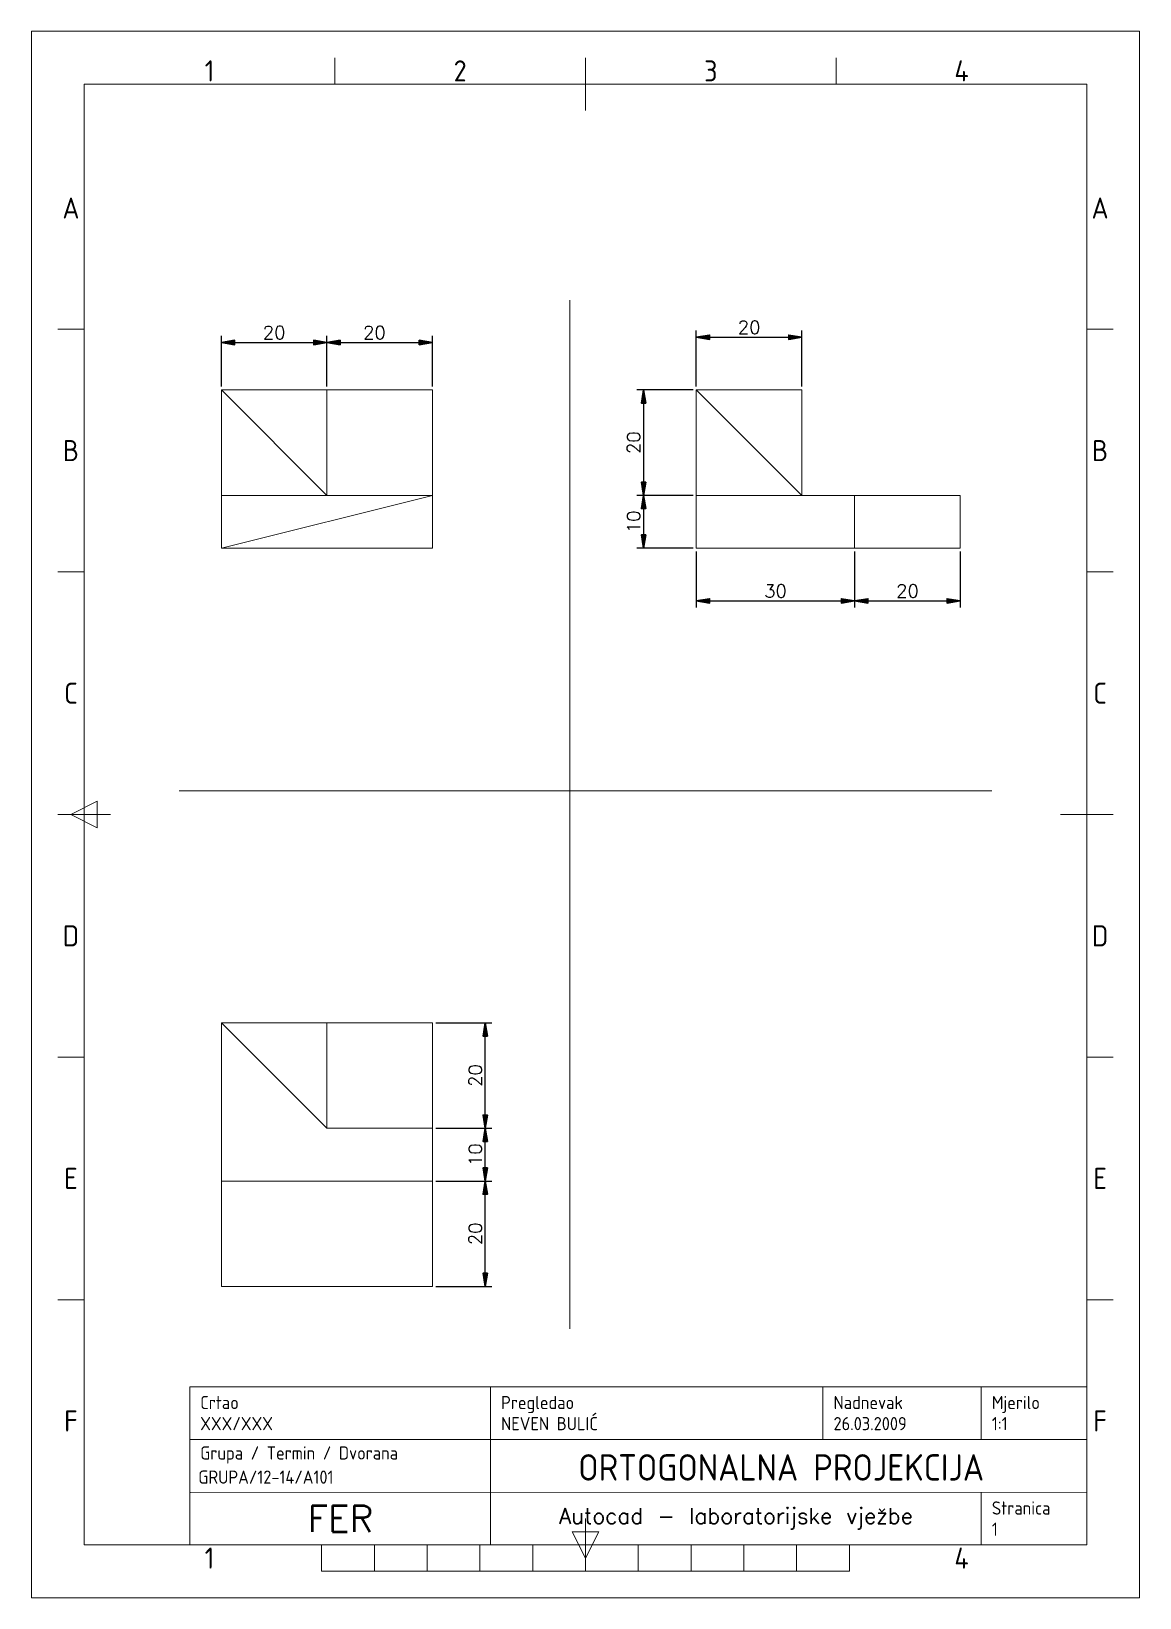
# Paper-space layout 'Ortogonalna projekcija' of a CAD drawing. Header units: inches, sheet in millimetres. Extents: x 0 to 210, y 0 to 297.
# The model-space entities are those that its viewports show. They can reach past a viewport. Long polylines and large blocks are cut down to what shows.
import ezdxf
from ezdxf.enums import TextEntityAlignment as Align

# ---------------------------------------------------------------- set-up
doc = ezdxf.new("R2010")
doc.units = ezdxf.units.IN
doc.header["$MEASUREMENT"] = 0
doc.linetypes.add('HIDDENX2', pattern=[0.75, 0.5, -0.25])
doc.layers.get('0').update_dxf_attribs({"lineweight": 0})
doc.layers.get('Defpoints').update_dxf_attribs({"lineweight": 0})
for name, color, linetype, lineweight in [('FRAME 050', 7, 'Continuous', 0), ('FRAME 070', 7, 'Continuous', 0), ('FRAME 200', 8, 'Continuous', 0), ('Nevidljive', 250, 'HIDDENX2', 30), ('Pomocne', 3, 'Continuous', 15), ('TEKST SASTAVNICE', 7, 'Continuous', 0), ('Vidljive', 250, 'Continuous', 30), ('Viewport', 7, 'Continuous', 0)]:
    doc.layers.add(name, color=color, linetype=linetype, lineweight=lineweight)
doc.styles.add('ISO Proportional', font='')
doc.styles.get("Standard").update_dxf_attribs({"font": ''})
doc.styles.get('ISO Proportional').set_extended_font_data('isocp.shx')
doc.styles.get('Standard').set_extended_font_data('txt.shx')
doc.dimstyles.new('ISO-25', dxfattribs={"dimtxt": 2.5, "dimasz": 2.5, "dimexe": 1.25, "dimexo": 0.625, "dimtad": 1, "dimdec": 0, "dimzin": 0, "dimdsep": 46, "dimtxsty": 'Standard', "dimblk": 'VDDIM_DEFAULT', "dimcen": 0.09, "dimadec": 0, "dimazin": 0, "dimtfac": 1, "dimtdec": 0, "dimtix": 1, "dimtmove": 0, "dimatfit": 3, "dimfxl": 1, "dimtolj": 1, "dimtzin": 0, "dimarcsym": 0})

# ---------------------------------------------------------------- blocks, each defined once
blk = doc.blocks.new('ISO_A4_FER_AutoCAD.dwg')
at = {"layer": 'FRAME 050'}
for p, q in [((57.5, 287), (57.5, 292)), ((105, 282), (105, 292)), ((152.5, 287), (152.5, 292)), ((10, 240.5), (5, 240.5)), ((205, 240.5), (200, 240.5)), ((10, 194.5), (5, 194.5)), ((205, 194.5), (200, 194.5)), ((7.5, 148.5), (12.5, 151)), ((12.5, 151), (12.5, 146)), ((5, 148.5), (15, 148.5)), ((12.5, 146), (7.5, 148.5)), ((195, 148.5), (205, 148.5)), ((10, 102.5), (5, 102.5)), ((205, 102.5), (200, 102.5)), ((10, 56.5), (5, 56.5)), ((205, 56.5), (200, 56.5)), ((105, 10), (105, 15)), ((105, 7.5), (102.5, 12.5)), ((102.5, 12.5), (107.5, 12.5)), ((107.5, 12.5), (105, 7.5)), ((55, 5), (55, 10)), ((65, 5), (65, 10)), ((75, 5), (75, 10)), ((85, 5), (85, 10)), ((95, 5), (95, 10)), ((105, 10), (105, 5)), ((115, 5), (115, 10)), ((125, 5), (125, 10)), ((135, 5), (135, 10)), ((145, 5), (145, 10)), ((155, 5), (155, 10)), ((55, 5), (155, 5))]:
    blk.add_line(p, q, dxfattribs=at)
at = {"layer": 'FRAME 070'}
for p, q in [((10, 287), (10, 10)), ((200, 287), (10, 287)), ((200, 10), (200, 287)), ((30, 40), (200, 40)), ((30, 10), (30, 40)), ((87, 30), (87, 40)), ((150, 30), (150, 40)), ((180, 30), (180, 40)), ((30, 30), (200, 30)), ((87.01, 10.02), (87.02, 30)), ((30.13, 19.97), (200, 20)), ((180, 10), (180, 20)), ((10, 10), (200, 10))]:
    blk.add_line(p, q, dxfattribs=at)
at = {"layer": 'FRAME 200'}
for p, q in [((0, 297), (0, 287)), ((10, 297), (0, 297)), ((210, 297), (200, 297)), ((210, 287), (210, 297)), ((0, 0), (0, 10)), ((210, 0), (210, 10)), ((0, 0), (10, 0)), ((210, 0), (200, 0))]:
    blk.add_line(p, q, dxfattribs=at)
at = {"layer": 'Viewport'}
for p, q in [((10, 287), (30, 287)), ((10, 10), (10, 287)), ((200, 281), (200, 46)), ((30, 40), (30, 10)), ((30, 10), (10, 10))]:
    blk.add_line(p, q, dxfattribs=at)
at = {"layer": 'FRAME 050', "style": 'ISO Proportional'}
for s, p in [('1', (33.75, 289.5)), ('2', (81.25, 289.5)), ('3', (128.75, 289.5)), ('4', (176.25, 289.5)), ('A', (7.5, 263.5)), ('A', (202.5, 263.5)), ('B', (7.5, 217.5)), ('B', (202.5, 217.5)), ('C', (7.5, 171.5)), ('C', (202.5, 171.5)), ('D', (7.5, 125.5)), ('D', (202.5, 125.5)), ('E', (7.5, 79.5)), ('E', (202.5, 79.5)), ('F', (7.5, 33.5)), ('F', (202.5, 33.5)), ('1', (33.75, 7.5)), ('4', (176.25, 7.5))]:
    blk.add_text(s, height=4, dxfattribs=at).set_placement(p, align=Align.MIDDLE_CENTER)
at = {"layer": 'FRAME 070', "linetype": 'Continuous', "lineweight": 0, "attachment_point": 5}
for s, insert, char_height, width in [('FER', (58.57, 14.99), 5, 56.8833), ('Autocad - laboratorijske vježbe', (133.51, 15), 3, 92.9897)]:
    blk.add_mtext(s, dxfattribs=dict(at, insert=insert, char_height=char_height, width=width))
at = {"layer": 'TEKST SASTAVNICE', "linetype": 'Continuous', "lineweight": 0, "char_height": 2.5, "attachment_point": 1, "style": 'ISO Proportional'}
for s, insert, width in [('Crtao', (32, 38.25), 9.5238), ('Pregledao', (89, 38.25), 17.619), ('Nadnevak', (152, 38.25), 17.0238), ('Mjerilo', (182, 38.25), 11.1905), ('Stranica', (182, 18.25), 14.6429)]:
    blk.add_mtext(s, dxfattribs=dict(at, insert=insert, width=width))
at = {"layer": 'TEKST SASTAVNICE', "linetype": 'Continuous', "lineweight": 0, "insert": (32, 28.69), "char_height": 2.5, "width": 52.2994, "attachment_point": 1}
blk.add_mtext('{\\Fisocp|c238;Grupa / Termin / Dvorana}', dxfattribs=at)
at = {"layer": 'TEKST SASTAVNICE', "style": 'ISO Proportional'}
for tag, p in [('IME_I_PREZIME/MB', (32, 33)), ('IME_I_PREZIME_ASISTENTA', (89, 33)), ('NADNEVAK', (152, 33)), ('MJERILO', (182, 33)), ('GRUPA/TERMIN/DVORANA', (31.64, 22.86)), ('STR_BR', (182, 13))]:
    blk.add_attdef(tag, text='', height=2.5, dxfattribs=at).set_placement(p, align=Align.MIDDLE_LEFT)
blk.add_attdef('NAZIV_CRTEZA', text='', height=5, dxfattribs=at).set_placement((142.08, 24.7), align=Align.MIDDLE_CENTER)
blk = doc.blocks.new('VDDIM_DEFAULT')
at = {"linetype": 'Continuous'}
blk.add_hatch(color=0, dxfattribs=at).paths.add_polyline_path([(0, 0), (-1, -0.1665), (-1, 0.1665)], flags=0)
at = {"color": 0, "linetype": 'Continuous'}
blk.add_lwpolyline([(0, 0), (-1, -0.1665), (-1, 0.1665), (0, 0)], dxfattribs=at)
blk = doc.blocks.new('*D4')
at = {"layer": 'Defpoints', "color": 0, "linetype": 'Continuous', "lineweight": 0}
for p in [(80, 90), (90, 90), (80, 70)]:
    blk.add_point(p, dxfattribs=at)
at = {"layer": 'Nevidljive', "color": 0, "linetype": 'Continuous', "lineweight": -2}
for p, q in [((80.625, 90), (91.25, 90)), ((90, 72.5), (90, 87.5)), ((80.625, 70), (91.25, 70))]:
    blk.add_line(p, q, dxfattribs=at)
at = {"layer": 'Nevidljive', "color": 0, "linetype": 'Continuous', "lineweight": -2, "xscale": 2.5, "yscale": 2.5, "zscale": 2.5}
for p, rotation in [((90, 90), 90), ((90, 70), 270)]:
    blk.add_blockref('VDDIM_DEFAULT', p, dxfattribs=dict(at, rotation=rotation))
at = {"layer": 'Nevidljive', "color": 0, "linetype": 'Continuous', "lineweight": 0, "insert": (88.125, 80), "char_height": 2.5, "attachment_point": 5, "rotation": 90}
blk.add_mtext('\\A1;20', dxfattribs=at)
blk = doc.blocks.new('*D5')
at = {"layer": 'Defpoints', "color": 0, "linetype": 'Continuous', "lineweight": 0}
for p in [(80, 100), (90, 100), (80, 90)]:
    blk.add_point(p, dxfattribs=at)
at = {"layer": 'Nevidljive', "color": 0, "linetype": 'Continuous', "lineweight": -2}
for p, q in [((80.625, 100), (91.25, 100)), ((90, 92.5), (90, 97.5)), ((80.625, 90), (91.25, 90))]:
    blk.add_line(p, q, dxfattribs=at)
at = {"layer": 'Nevidljive', "color": 0, "linetype": 'Continuous', "lineweight": -2, "xscale": 2.5, "yscale": 2.5, "zscale": 2.5}
for p, rotation in [((90, 100), 90), ((90, 90), 270)]:
    blk.add_blockref('VDDIM_DEFAULT', p, dxfattribs=dict(at, rotation=rotation))
at = {"layer": 'Nevidljive', "color": 0, "linetype": 'Continuous', "lineweight": 0, "insert": (88.125, 95), "char_height": 2.5, "attachment_point": 5, "rotation": 90}
blk.add_mtext('\\A1;10', dxfattribs=at)
blk = doc.blocks.new('*D6')
at = {"layer": 'Defpoints', "color": 0, "linetype": 'Continuous', "lineweight": 0}
for p in [(80, 120), (90, 120), (80, 100)]:
    blk.add_point(p, dxfattribs=at)
at = {"layer": 'Nevidljive', "color": 0, "linetype": 'Continuous', "lineweight": -2}
for p, q in [((80.625, 120), (91.25, 120)), ((90, 102.5), (90, 117.5)), ((80.625, 100), (91.25, 100))]:
    blk.add_line(p, q, dxfattribs=at)
at = {"layer": 'Nevidljive', "color": 0, "linetype": 'Continuous', "lineweight": -2, "xscale": 2.5, "yscale": 2.5, "zscale": 2.5}
for p, rotation in [((90, 120), 90), ((90, 100), 270)]:
    blk.add_blockref('VDDIM_DEFAULT', p, dxfattribs=dict(at, rotation=rotation))
at = {"layer": 'Nevidljive', "color": 0, "linetype": 'Continuous', "lineweight": 0, "insert": (88.125, 110), "char_height": 2.5, "attachment_point": 5, "rotation": 90}
blk.add_mtext('\\A1;20', dxfattribs=at)
blk = doc.blocks.new('*D7')
at = {"layer": 'Defpoints', "color": 0, "linetype": 'Continuous', "lineweight": 0}
for p in [(60, 249), (40, 240), (60, 240)]:
    blk.add_point(p, dxfattribs=at)
at = {"layer": 'Nevidljive', "color": 0, "linetype": 'Continuous', "lineweight": -2}
for p, q in [((40, 240.625), (40, 250.25)), ((60, 240.625), (60, 250.25)), ((42.5, 249), (57.5, 249))]:
    blk.add_line(p, q, dxfattribs=at)
at = {"layer": 'Nevidljive', "color": 0, "linetype": 'Continuous', "lineweight": -2, "xscale": 2.5, "yscale": 2.5, "zscale": 2.5, "rotation": 180}
blk.add_blockref('VDDIM_DEFAULT', (40, 249), dxfattribs=at)
at = {"layer": 'Nevidljive', "color": 0, "linetype": 'Continuous', "lineweight": -2, "xscale": 2.5, "yscale": 2.5, "zscale": 2.5}
blk.add_blockref('VDDIM_DEFAULT', (60, 249), dxfattribs=at)
at = {"layer": 'Nevidljive', "color": 0, "linetype": 'Continuous', "lineweight": 0, "insert": (50, 250.875), "char_height": 2.5, "attachment_point": 5}
blk.add_mtext('\\A1;20', dxfattribs=at)
blk = doc.blocks.new('*D8')
at = {"layer": 'Defpoints', "color": 0, "linetype": 'Continuous', "lineweight": 0}
for p in [(80, 249), (60, 240.625), (80, 240)]:
    blk.add_point(p, dxfattribs=at)
at = {"layer": 'Nevidljive', "color": 0, "linetype": 'Continuous', "lineweight": -2}
for p, q in [((60, 241.25), (60, 250.25)), ((80, 240.625), (80, 250.25)), ((62.5, 249), (77.5, 249))]:
    blk.add_line(p, q, dxfattribs=at)
at = {"layer": 'Nevidljive', "color": 0, "linetype": 'Continuous', "lineweight": -2, "xscale": 2.5, "yscale": 2.5, "zscale": 2.5, "rotation": 180}
blk.add_blockref('VDDIM_DEFAULT', (60, 249), dxfattribs=at)
at = {"layer": 'Nevidljive', "color": 0, "linetype": 'Continuous', "lineweight": -2, "xscale": 2.5, "yscale": 2.5, "zscale": 2.5}
blk.add_blockref('VDDIM_DEFAULT', (80, 249), dxfattribs=at)
at = {"layer": 'Nevidljive', "color": 0, "linetype": 'Continuous', "lineweight": 0, "insert": (69, 250.875), "char_height": 2.5, "attachment_point": 5}
blk.add_mtext('\\A1;20', dxfattribs=at)
blk = doc.blocks.new('*D9')
at = {"layer": 'Defpoints', "color": 0, "linetype": 'Continuous', "lineweight": 0}
for p in [(130, 240), (120, 220), (130, 220)]:
    blk.add_point(p, dxfattribs=at)
at = {"layer": 'Nevidljive', "color": 0, "linetype": 'Continuous', "lineweight": -2}
for p, q in [((129.375, 240), (118.75, 240)), ((120, 237.5), (120, 222.5)), ((129.375, 220), (118.75, 220))]:
    blk.add_line(p, q, dxfattribs=at)
at = {"layer": 'Nevidljive', "color": 0, "linetype": 'Continuous', "lineweight": -2, "xscale": 2.5, "yscale": 2.5, "zscale": 2.5}
for p, rotation in [((120, 240), 90), ((120, 220), 270)]:
    blk.add_blockref('VDDIM_DEFAULT', p, dxfattribs=dict(at, rotation=rotation))
at = {"layer": 'Nevidljive', "color": 0, "linetype": 'Continuous', "lineweight": 0, "insert": (118.125, 230), "char_height": 2.5, "attachment_point": 5, "rotation": 90}
blk.add_mtext('\\A1;20', dxfattribs=at)
blk = doc.blocks.new('*D10')
at = {"layer": 'Defpoints', "color": 0, "linetype": 'Continuous', "lineweight": 0}
for p in [(130, 220), (120, 210), (130, 210)]:
    blk.add_point(p, dxfattribs=at)
at = {"layer": 'Nevidljive', "color": 0, "linetype": 'Continuous', "lineweight": -2}
for p, q in [((129.375, 220), (118.75, 220)), ((120, 217.5), (120, 212.5)), ((129.375, 210), (118.75, 210))]:
    blk.add_line(p, q, dxfattribs=at)
at = {"layer": 'Nevidljive', "color": 0, "linetype": 'Continuous', "lineweight": -2, "xscale": 2.5, "yscale": 2.5, "zscale": 2.5}
for p, rotation in [((120, 220), 90), ((120, 210), 270)]:
    blk.add_blockref('VDDIM_DEFAULT', p, dxfattribs=dict(at, rotation=rotation))
at = {"layer": 'Nevidljive', "color": 0, "linetype": 'Continuous', "lineweight": 0, "insert": (118.125, 215), "char_height": 2.5, "attachment_point": 5, "rotation": 90}
blk.add_mtext('\\A1;10', dxfattribs=at)
blk = doc.blocks.new('*D11')
at = {"layer": 'Defpoints', "color": 0, "linetype": 'Continuous', "lineweight": 0}
for p in [(150, 250), (130, 240), (150, 240)]:
    blk.add_point(p, dxfattribs=at)
at = {"layer": 'Nevidljive', "color": 0, "linetype": 'Continuous', "lineweight": -2}
for p, q in [((130, 240.625), (130, 251.25)), ((132.5, 250), (147.5, 250)), ((150, 240.625), (150, 251.25))]:
    blk.add_line(p, q, dxfattribs=at)
at = {"layer": 'Nevidljive', "color": 0, "linetype": 'Continuous', "lineweight": -2, "xscale": 2.5, "yscale": 2.5, "zscale": 2.5, "rotation": 180}
blk.add_blockref('VDDIM_DEFAULT', (130, 250), dxfattribs=at)
at = {"layer": 'Nevidljive', "color": 0, "linetype": 'Continuous', "lineweight": -2, "xscale": 2.5, "yscale": 2.5, "zscale": 2.5}
blk.add_blockref('VDDIM_DEFAULT', (150, 250), dxfattribs=at)
at = {"layer": 'Nevidljive', "color": 0, "linetype": 'Continuous', "lineweight": 0, "insert": (140, 251.875), "char_height": 2.5, "attachment_point": 5}
blk.add_mtext('\\A1;20', dxfattribs=at)
blk = doc.blocks.new('*D13')
at = {"layer": 'Defpoints', "color": 0, "linetype": 'Continuous', "lineweight": 0}
for p in [(130, 210), (160, 210), (160, 200)]:
    blk.add_point(p, dxfattribs=at)
at = {"layer": 'Vidljive', "color": 0, "linetype": 'Continuous', "lineweight": -2}
for p, q in [((130, 209.375), (130, 198.75)), ((160, 209.375), (160, 198.75)), ((132.5, 200), (157.5, 200))]:
    blk.add_line(p, q, dxfattribs=at)
at = {"layer": 'Vidljive', "color": 0, "linetype": 'Continuous', "lineweight": -2, "xscale": 2.5, "yscale": 2.5, "zscale": 2.5, "rotation": 180}
blk.add_blockref('VDDIM_DEFAULT', (130, 200), dxfattribs=at)
at = {"layer": 'Vidljive', "color": 0, "linetype": 'Continuous', "lineweight": -2, "xscale": 2.5, "yscale": 2.5, "zscale": 2.5}
blk.add_blockref('VDDIM_DEFAULT', (160, 200), dxfattribs=at)
at = {"layer": 'Vidljive', "color": 0, "linetype": 'Continuous', "lineweight": 0, "insert": (145, 201.875), "char_height": 2.5, "attachment_point": 5}
blk.add_mtext('\\A1;30', dxfattribs=at)
blk = doc.blocks.new('*D14')
at = {"layer": 'Defpoints', "color": 0, "linetype": 'Continuous', "lineweight": 0}
for p in [(160, 209.375), (180, 210), (180, 200)]:
    blk.add_point(p, dxfattribs=at)
at = {"layer": 'Vidljive', "color": 0, "linetype": 'Continuous', "lineweight": -2}
for p, q in [((160, 208.75), (160, 198.75)), ((180, 209.375), (180, 198.75)), ((162.5, 200), (177.5, 200))]:
    blk.add_line(p, q, dxfattribs=at)
at = {"layer": 'Vidljive', "color": 0, "linetype": 'Continuous', "lineweight": -2, "xscale": 2.5, "yscale": 2.5, "zscale": 2.5, "rotation": 180}
blk.add_blockref('VDDIM_DEFAULT', (160, 200), dxfattribs=at)
at = {"layer": 'Vidljive', "color": 0, "linetype": 'Continuous', "lineweight": -2, "xscale": 2.5, "yscale": 2.5, "zscale": 2.5}
blk.add_blockref('VDDIM_DEFAULT', (180, 200), dxfattribs=at)
at = {"layer": 'Vidljive', "color": 0, "linetype": 'Continuous', "lineweight": 0, "insert": (170, 201.875), "char_height": 2.5, "attachment_point": 5}
blk.add_mtext('\\A1;20', dxfattribs=at)

msp = doc.modelspace()

# ---------------------------------------------------------------- linework, layer by layer
at = {"layer": 'Pomocne', "linetype": 'Continuous', "lineweight": 0}
for p, q in [((106, 257), (106, 62)), ((32, 164), (186, 164))]:
    msp.add_line(p, q, dxfattribs=at)
at = {"layer": 'Vidljive', "linetype": 'Continuous', "lineweight": 0}
for p, q in [((80, 240), (40, 240)), ((40, 240), (40, 210)), ((40, 240), (40, 220)), ((40, 240), (40, 220)), ((40, 240), (40, 220)), ((40, 240), (40, 220)), ((40, 240), (40, 220)), ((40, 240), (40, 220)), ((60, 220), (40, 240)), ((60, 230), (60, 240)), ((60, 240), (60, 220)), ((80, 210), (80, 240)), ((130, 240), (130, 210)), ((140, 230), (130, 240)), ((130, 240), (150, 220)), ((130, 240), (150, 240)), ((150, 220), (150, 240)), ((150, 240), (150, 220)), ((80, 220), (40, 210)), ((80, 220), (40, 220)), ((80, 210), (80, 220)), ((150, 220), (130, 220)), ((130, 220), (160, 220)), ((160, 220), (160, 210)), ((160, 220), (180, 220)), ((180, 220), (180, 210)), ((40, 210), (80, 210)), ((40, 210), (80, 210)), ((130, 210), (180, 210)), ((80, 120), (40, 120)), ((40, 120), (40, 70)), ((40, 120), (60, 100)), ((60, 100), (60, 120)), ((80, 70), (80, 120)), ((60, 100), (80, 100)), ((60, 90), (40, 90)), ((40, 90), (80, 90)), ((40, 70), (80, 70))]:
    msp.add_line(p, q, dxfattribs=at)

# ---------------------------------------------------------------- dimensions: what is measured, and where the dimension line sits
at = {"layer": 'Nevidljive', "linetype": 'Continuous', "lineweight": 0}
for base, p1, p2, picture, middle in [((60, 249), (40, 240), (60, 240), '*D7', (50, 249)), ((80, 249), (60, 240.62), (80, 240), '*D8', (69, 249)), ((150, 250), (130, 240), (150, 240), '*D11', (140, 250))]:
    dim = msp.add_linear_dim(base=base, p1=p1, p2=p2, dimstyle='ISO-25', dxfattribs=at)
    dim.commit()
    dim.dimension.update_dxf_attribs({"geometry": picture, "text_midpoint": middle, "dimtype": 160})
for base, p1, p2, picture, middle in [((120, 220), (130, 240), (130, 220), '*D9', (120, 230)), ((120, 210), (130, 220), (130, 210), '*D10', (120, 215)), ((90, 120), (80, 100), (80, 120), '*D6', (90, 110)), ((90, 100), (80, 90), (80, 100), '*D5', (90, 95)), ((90, 90), (80, 70), (80, 90), '*D4', (90, 80))]:
    dim = msp.add_linear_dim(base=base, p1=p1, p2=p2, angle=90, dimstyle='ISO-25', dxfattribs=at)
    dim.commit()
    dim.dimension.update_dxf_attribs({"geometry": picture, "text_midpoint": middle, "dimtype": 160})
at = {"layer": 'Vidljive', "linetype": 'Continuous', "lineweight": 0}
for base, p1, p2, picture, middle in [((160, 200), (130, 210), (160, 210), '*D13', (145, 200)), ((180, 200), (160, 209.38), (180, 210), '*D14', (170, 200))]:
    dim = msp.add_linear_dim(base=base, p1=p1, p2=p2, dimstyle='ISO-25', dxfattribs=at)
    dim.commit()
    dim.dimension.update_dxf_attribs({"geometry": picture, "text_midpoint": middle, "dimtype": 160})

psp = doc.layouts.new('Ortogonalna projekcija')

# ---------------------------------------------------------------- block references
at = {"layer": 'Vidljive', "linetype": 'Continuous', "lineweight": 0}
psp.add_blockref('ISO_A4_FER_AutoCAD.dwg', (0, 0), dxfattribs=at).add_auto_attribs({'IME_I_PREZIME/MB': 'XXX/XXX', 'IME_I_PREZIME_ASISTENTA': 'NEVEN BULIĆ', 'NADNEVAK': '26.03.2009', 'NAZIV_CRTEZA': 'ORTOGONALNA PROJEKCIJA', 'MJERILO': '1:1', 'STR_BR': '1', 'GRUPA/TERMIN/DVORANA': 'GRUPA/12-14/A101'})

# ---------------------------------------------------------------- viewports
psp.add_viewport(center=(105, 148.5), size=(210, 297), view_center_point=(109, 159.5), view_height=297, dxfattribs=at)

doc.saveas('drawing.dxf')
